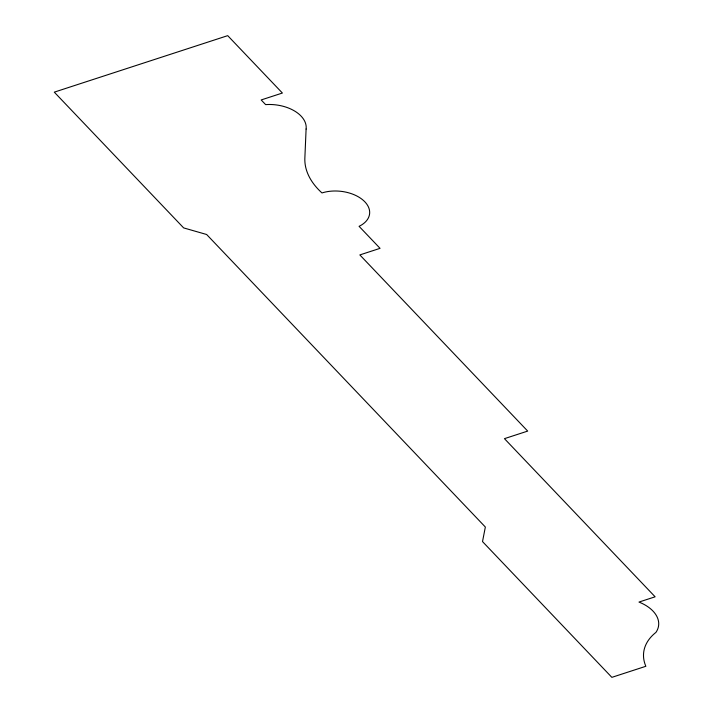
<?xml version="1.0" encoding="UTF-8"?>
<svg xmlns="http://www.w3.org/2000/svg" width="713" height="713" viewBox="0 0 713 713"><rect width="100%" height="100%" fill="white"/><g stroke="black" fill="none" stroke-linecap="round" stroke-linejoin="round"><path stroke-width="1.07" d="M306.1 129.035L304.852 158.295A88.189 54.295 5.9 0 0 321.973 192.938A31.363 19.304 5.9 0 1 363.523 200.531A31.363 19.304 5.9 0 1 359.076 226.324L380.056 248.338L359.842 254.924L527.691 431.089L504.447 438.655L655.122 596.808L638.964 602.066A37.557 23.128 5.9 0 1 655.933 632.386A65.623 40.4 5.9 0 0 645.853 666.281L611.861 677.35L482.514 541.586L485.348 527.032L206.636 234.497L183.642 227.902L54.286 92.146L227.714 35.65L282.393 93.038L261.172 99.945L265.628 104.615A33.538 20.65 5.9 0 1 306.1 129.035"/></g></svg>
